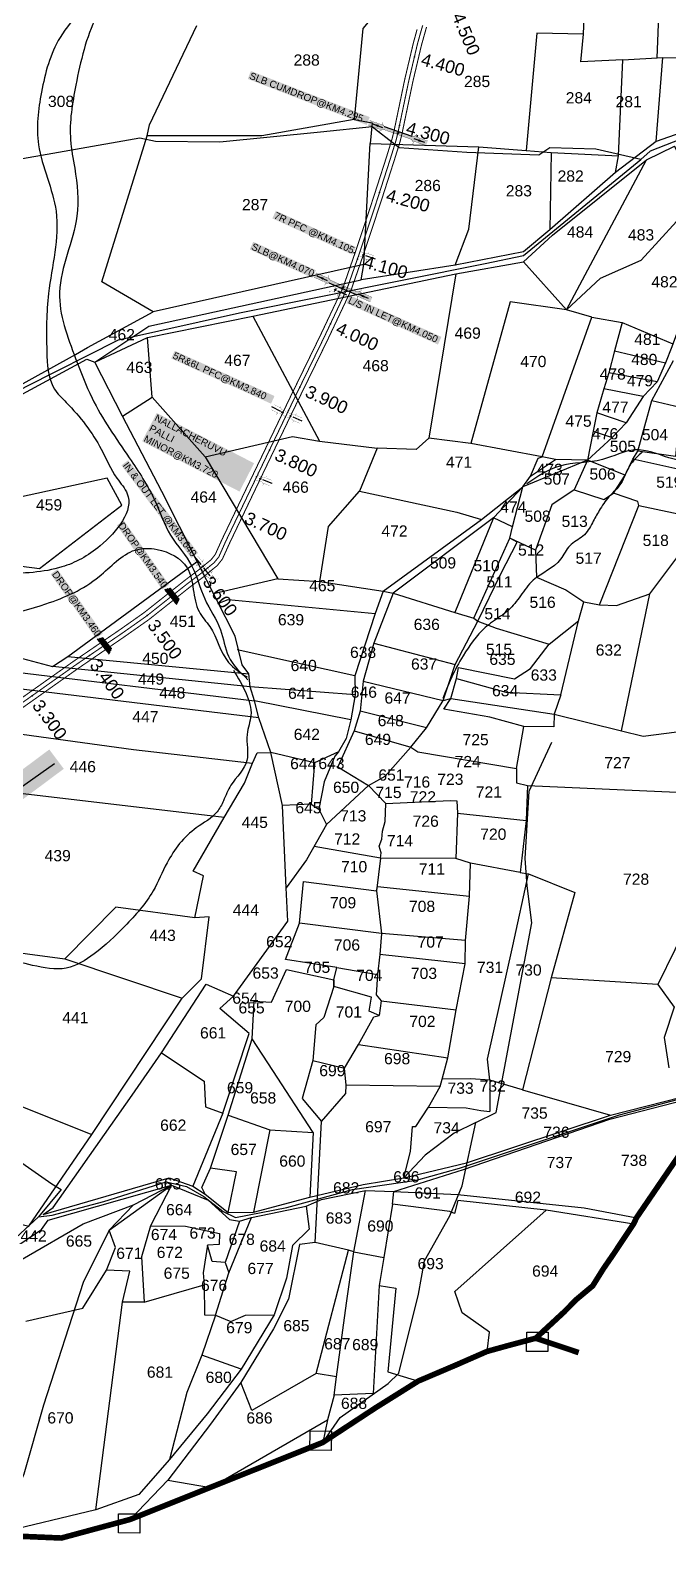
# Model space of a CAD drawing. Header units: inches. Extents: x 201585 to 225365, y 1598878 to 1613111.
# Drawn here: x 207237 to 208146, y 1599995 to 1602165 of the extents above; entities that cross this region are included whole.
import ezdxf
from ezdxf.enums import TextEntityAlignment as Align

# ---------------------------------------------------------------- set-up
doc = ezdxf.new("R2010")
doc.units = ezdxf.units.IN
doc.header["$LTSCALE"] = 15
doc.header["$MEASUREMENT"] = 0
for name, pattern in [('ACAD_ISO02W100', [15, 12, -3]), ('DASHED2', [0.375, 0.25, -0.125]), ('HIDDEN2', [0.1875, 0.125, -0.0625])]:
    doc.linetypes.add(name, pattern=pattern)
for name, color, linetype in [('BOUNDRY STONES', 240, 'Continuous'), ('CANAL1', 7, 'Continuous'), ('CSMark', 72, 'Continuous'), ('PLOTS', 7, 'Continuous'), ('PLOTS NO', 7, 'Continuous'), ('RE REMARKS', 7, 'Continuous'), ('ROADS', 1, 'Continuous'), ('STREAMS', 4, 'Continuous'), ('STRUCTURE', 5, 'Continuous'), ('text2', 7, 'Continuous'), ('VILLAGE BOUNDRY', 5, 'Continuous')]:
    doc.layers.add(name, color=color, linetype=linetype)
doc.styles.get("Standard").update_dxf_attribs({"font": 'arial.ttf'})
doc.dimstyles.get("Standard").update_dxf_attribs({"dimtxt": 0.18, "dimasz": 0.18, "dimexe": 0.18, "dimexo": 0.0625, "dimgap": 0.09, "dimtad": 0, "dimtih": 1, "dimtoh": 1, "dimdec": 4, "dimzin": 0, "dimdsep": 46, "dimtxsty": 'Standard', "dimcen": 0.09, "dimadec": 0, "dimazin": 0, "dimtfac": 1, "dimtdec": 4, "dimtofl": 0, "dimtmove": 0, "dimatfit": 3, "dimfxl": 1, "dimtolj": 1, "dimtzin": 0, "dimarcsym": 0})

# ---------------------------------------------------------------- blocks, each defined once
blk = doc.blocks.new('DROP')
h = blk.add_hatch()
h.set_pattern_fill('ANSI31', color=1, scale=10, angle=45)
h.set_pattern_definition([(90, (-324.4107, -25.7687), (-1.25, 0), [])])
h.paths.add_polyline_path([(-9.9, -4.3), (-13.8, 4.1), (13.8, 4.1), (10.2, -4.3)])
at = {"layer": 'STRUCTURE', "color": 5, "const_width": 0.49}
blk.add_lwpolyline([(-9.9, -4.3), (-13.8, 4.1), (13.8, 4.1), (10.2, -4.3), (-9.9, -4.3)], dxfattribs=at)
at = {"layer": 'STRUCTURE', "color": 5}
blk.add_circle((0, 0), 1.33, dxfattribs=at)
blk = doc.blocks.new('1INLET')
at = {"layer": 'STRUCTURE', "color": 190}
for points, const_width in [([(9.4, 10.1), (9.4, 7.3), (5.2, 4.5), (0, 4.5), (0, 4.5), (0, 4.5), (-5.2, 4.5), (-9.4, 7.3), (-9.4, 10.1)], 0.35), ([(0, -4.5), (0, 4.5)], 1.75), ([(7.3, 5.9), (22.7, 5.9)], 0.35), ([(-9.4, -10.1), (-9.4, -7.3), (-5.2, -4.5), (0, -4.5), (5.2, -4.5), (9.4, -7.3), (9.4, -10.1)], 0.35), ([(7.3, -5.9), (22.7, -5.9)], 0.35)]:
    blk.add_lwpolyline(points, dxfattribs=dict(at, const_width=const_width))
at = {"layer": 'STRUCTURE', "color": 0}
blk.add_circle((0, 0), 1.31, dxfattribs=at)
blk.add_leader([(26, 0.1), (5.6, 0)], dimstyle='Standard', override={"dimasz": 8, "dimgap": 0.09, "dimtad": 0}, dxfattribs=at)
blk = doc.blocks.new('1SLB')
at = {"layer": 'STRUCTURE'}
h = blk.add_hatch(dxfattribs=at)
h.set_pattern_fill('DOTS', color=6, scale=14, angle=320.3722, style=0)
h.set_pattern_definition([(320.372247934, (-538945.0768, -1194857.3203), (0.89503691186, 0.39489261377), [0, -0.875])])
h.paths.add_polyline_path([(-43.8, 3.5), (-43.8, -3.5), (-23.1, -3.5), (-21, -2.1), (21, -2.1), (23.1, -3.5), (43.8, -3.5), (43.8, 3.5), (23.1, 3.5), (21, 2.1), (-21, 2.1), (-23.1, 3.5)])
at = {"layer": 'STRUCTURE', "color": 6, "linetype": 'ACAD_ISO02W100', "ltscale": 0.5, "const_width": 0.35}
for points in [[(-43.8, 3.5), (-23.1, 3.5)], [(23.1, 3.5), (43.8, 3.5)], [(-43.8, -3.5), (-23.1, -3.5)], [(23.1, -3.5), (43.8, -3.5)]]:
    blk.add_lwpolyline(points, dxfattribs=at)
at = {"layer": 'STRUCTURE', "color": 6, "const_width": 0.44}
for points in [[(-25.2, 7.7), (-25.2, 4.9), (-21, 2.1), (21, 2.1), (25.2, 4.9), (25.2, 7.7)], [(-25.2, -7.7), (-25.2, -4.9), (-21, -2.1), (21, -2.1), (25.2, -4.9), (25.2, -7.7)]]:
    blk.add_lwpolyline(points, dxfattribs=at)
at = {"layer": 'STRUCTURE', "color": 6}
blk.add_lwpolyline([(-21, -2.1), (21, -2.1)], dxfattribs=at)
blk.add_lwpolyline([(-21, -2.1), (21, -2.1)], dxfattribs=at)
at = {"layer": 'STRUCTURE', "color": 0}
blk.add_circle((0, 0), 0.871, dxfattribs=at)
for points in [[(-40.8, 0), (-24.8, 0)], [(39.6, -0.2), (23.5, -0.2)]]:
    blk.add_leader(points, dimstyle='Standard', override={"dimasz": 10, "dimgap": 0.09, "dimtad": 0}, dxfattribs=at)

msp = doc.modelspace()

# ---------------------------------------------------------------- linework, layer by layer
at = {"layer": 'BOUNDRY STONES'}
for points in [[(207943.8, 1600310.2), (207974.2, 1600309.9), (207974, 1600282.4), (207943.6, 1600282.6)], [(207635.2, 1600169.2), (207665.6, 1600169), (207665.4, 1600141.5), (207635, 1600141.7)], [(207362.3, 1600051.4), (207392.8, 1600051.2), (207392.5, 1600023.6), (207362.1, 1600023.9)]]:
    msp.add_lwpolyline(points, close=True, dxfattribs=at)
at = {"layer": 'CANAL1', "color": 1, "linetype": 'HIDDEN2', "ltscale": 4, "const_width": 1.5}
msp.add_lwpolyline([(207204.3, 1601192.2), (207300.8, 1601260.5), (207368.2, 1601306.5), (207401.9, 1601330.2), (207439.4, 1601359.9), (207460.7, 1601376.8), (207480.1, 1601391.4), (207487.4, 1601397.5), (207498.5, 1601406.5), (207505.1, 1601414.7), (207515, 1601436.9), (207561.1, 1601533.1), (207612.5, 1601640.1), (207655, 1601727.3), (207687.7, 1601796.5), (207705.2, 1601846.7), (207730.1, 1601921.6), (207749.6, 1601982.3), (207757.5, 1602007.8), (207760.2, 1602018.5), (207775.9, 1602093.7), (207788.1, 1602145.5), (207793.4, 1602164.6), (207795.6, 1602172.3)], dxfattribs=at)
at = {"layer": 'CANAL1', "color": 200, "const_width": 1.5}
for points in [[(207200.9, 1601197.1), (207297.4, 1601265.4), (207364.8, 1601311.4), (207398.3, 1601335), (207435.7, 1601364.6), (207457, 1601381.5), (207476.3, 1601396.1), (207483.6, 1601402.1), (207494.2, 1601410.7), (207499.9, 1601417.9), (207509.6, 1601439.4), (207555.7, 1601535.7), (207607.1, 1601642.7), (207649.6, 1601729.9), (207682.2, 1601798.8), (207699.5, 1601848.6), (207724.4, 1601923.5), (207743.9, 1601984.1), (207751.7, 1602009.4), (207754.4, 1602019.9), (207770, 1602095), (207782.3, 1602147), (207787.6, 1602166.3)], [(207207.7, 1601187.2), (207304.3, 1601255.5), (207371.6, 1601301.6), (207405.5, 1601325.4), (207443.1, 1601355.2), (207464.4, 1601372.1), (207483.8, 1601386.6), (207491.2, 1601392.9), (207502.8, 1601402.2), (207510.2, 1601411.6), (207520.5, 1601434.3), (207566.5, 1601530.5), (207617.9, 1601637.5), (207660.5, 1601724.7), (207693.3, 1601794.2), (207710.9, 1601844.7), (207735.8, 1601919.8), (207755.3, 1601980.5), (207763.3, 1602006.2), (207766, 1602017.2), (207781.7, 1602092.4), (207793.9, 1602144.1), (207799.2, 1602163), (207801.1, 1602169.8)]]:
    msp.add_lwpolyline(points, dxfattribs=at)
at = {"layer": 'PLOTS'}
for points in [[(207765.2, 1603094.1), (207757.3, 1603083), (207760, 1602908.4), (207753.5, 1602681.6), (207750.6, 1602429.1), (207750.4, 1602409.3), (207750.3, 1602391.3), (207739.2, 1602241.7), (207735, 1602197), (207710.2, 1602167.8), (207698.2, 1602038), (207566.6, 1602014.5), (207402.9, 1602014.9)], [(207698.2, 1602038), (207723.5, 1602033), (207720.9, 1602004), (207875.4, 1601998.9), (207943.2, 1601993.9), (207978.8, 1601990.8), (208074.5, 1601986.2), (208080.6, 1602123.1), (208021.1, 1602120.2), (208024.7, 1602159.5), (208026.5, 1602208.5)], [(208131.9, 1602197.5), (208129.1, 1602125.9)], [(206838.2, 1602183.5), (206840.8, 1602086.8), (206842.4, 1602003.1), (206831.2, 1601983.3), (206796, 1601905), (206764.4, 1601802.1), (206736.4, 1601796.6), (206732.4, 1601759.7), (206777.8, 1601704.9), (206774, 1601624.6), (206782, 1601471.4), (206940.5, 1601548.1), (207032.1, 1601577.9), (207133.4, 1601610.3), (207301.1, 1601702.9), (207318, 1601713.2), (207411.7, 1601764), (207338.7, 1601806.8), (207402.9, 1602014.9), (207406.2, 1602030.3), (207473.9, 1602171.7)], [(208080.6, 1602123.1), (208137.7, 1602126.5), (208215.5, 1602126), (208181, 1602190.7)], [(208024.7, 1602159.5), (207958, 1602161), (207943.2, 1601993.9)], [(208215.5, 1602126), (208256.7, 1602110.8), (208252.8, 1602050.4), (208128.2, 1602006.7), (208070.3, 1601962.5), (208074.5, 1601986.2)], [(208128.2, 1602006.7), (208137.7, 1602126.5)], [(208299.6, 1602050.2), (208279.1, 1602015.4), (208212.4, 1601919.1), (208196.3, 1601849.4), (208175.1, 1601781.4), (208150.3, 1601713.9), (208141.5, 1601691.2), (208129.7, 1601664.1), (208109.9, 1601643.1), (208085.4, 1601605.7), (208065.3, 1601584.8), (208030.3, 1601552.5), (207984.7, 1601553.5), (207966, 1601557.5), (207864.3, 1601576.5), (207804.2, 1601583.9), (207786.3, 1601567.7), (207730.5, 1601569.5)], [(205778.4, 1601058.1), (205896.7, 1601126.3), (205991.3, 1601177.7), (206048.7, 1601217.2), (206168.6, 1601217), (206548.7, 1601328.4), (206667, 1601394.6), (206967.5, 1601546), (207139.3, 1601600.3), (207317, 1601696.6), (207328.4, 1601692.3), (207403.6, 1601727.4), (207553.8, 1601757.7), (207842.9, 1601818), (207939.1, 1601835.2), (207980.6, 1601873.2), (208114.4, 1601980.4), (208154.1, 1602000.1)], [(208070.3, 1601962.5), (207976.9, 1601880.9), (207939.3, 1601849.6), (207841.7, 1601830.2), (207707.9, 1601809.5), (207711.9, 1601831.5), (207720.5, 1601995.5), (207720.9, 1602004)], [(207841.7, 1601830.2), (207861.4, 1601881.7), (207875.4, 1601998.9)], [(208000.5, 1601766.8), (208048.7, 1601811.7), (208106.9, 1601837.4), (208157.3, 1601892.6), (208181.6, 1601948), (208154.1, 1602000.1)], [(207978.8, 1601990.8), (207976.9, 1601880.9)], [(208000.5, 1601766.8), (208114.4, 1601980.4)], [(207711.9, 1601831.5), (207411.7, 1601764)], [(207553.8, 1601757.7), (207648.6, 1601579.7), (207730.5, 1601569.5), (207705.6, 1601508.6), (207844, 1601478.6), (207879.5, 1601468), (207938.3, 1601514.5), (207949.4, 1601529.7), (207960, 1601555.3), (207966, 1601557.5), (208036.5, 1601756.1), (208000.5, 1601766.8), (207939.1, 1601835.2)], [(207328.4, 1601692.3), (207405.4, 1601743.4), (207707.9, 1601809.5)], [(207842.9, 1601818), (207804.2, 1601583.9)], [(208000.5, 1601766.8), (207920.4, 1601778.3), (207864.3, 1601576.5)], [(207778.5, 1601143.7), (207788.7, 1601136.9), (207929.3, 1601113.4), (207939.6, 1601173), (207891.2, 1601186.3), (207825.9, 1601197.8), (207835.7, 1601212.9), (207843.7, 1601241.5), (207846.6, 1601257.3), (207926.4, 1601240.8), (207949.4, 1601255.6), (207975.7, 1601290.4), (208017.6, 1601323.8), (208025.2, 1601350.5), (208047.6, 1601346.5), (208071.7, 1601345.3), (208119.3, 1601362.3), (208161.9, 1601418.9), (208177.7, 1601472.2), (208180.4, 1601534.8), (208177.9, 1601552.4), (208179.3, 1601626.7), (208193.8, 1601681.1), (208187.7, 1601743.8)], [(208079.7, 1601748.7), (208068.8, 1601708.2), (208061, 1601677.2), (208053.8, 1601654.1), (208043.5, 1601620.1), (208038.3, 1601594), (208030.3, 1601552.5)], [(208036.5, 1601756.1), (208079.7, 1601748.7), (208152, 1601718.3)], [(207367.8, 1601615.1), (207410.2, 1601642.2), (207403.6, 1601727.4)], [(208103.7, 1601488), (208102.2, 1601493.7), (208067.6, 1601505.4), (208083.9, 1601531.3), (208094.9, 1601554), (208102.3, 1601565.3), (208122, 1601637.6), (208153, 1601694.6)], [(208068.8, 1601708.2), (208141.5, 1601691.2)], [(207109.7, 1600677.3), (207324.2, 1600591.8), (207452.7, 1600786.1), (207480.6, 1600813.7), (207491.5, 1600902), (207471.2, 1600900.6), (207483.4, 1600960.2), (207468.5, 1600966.7), (207512.9, 1601043.5), (207541.5, 1601092.3), (207553, 1601121), (207560, 1601135.3), (207579.2, 1601136.2), (207562, 1601185.4), (207555.8, 1601209.4), (207550, 1601229.7), (207548, 1601247.9), (207538.4, 1601261.1), (207528.3, 1601301.9), (207474.4, 1601408.2), (207424.2, 1601507.8), (207367.8, 1601615.1), (207328.4, 1601692.3)], [(208129.7, 1601664.1), (208061, 1601677.2)], [(208109.9, 1601643.1), (208053.8, 1601654.1)], [(207410.2, 1601642.2), (207485.5, 1601557.3), (207609.9, 1601586.4), (207648.6, 1601579.7)], [(208122, 1601637.6), (208162.3, 1601628.2), (208179.3, 1601626.7)], [(208085.4, 1601605.7), (208043.5, 1601620.1)], [(208162.3, 1601628.2), (208155.6, 1601557.8), (208102.3, 1601565.3)], [(206745.9, 1601282.6), (206981.7, 1601350.9), (207135.3, 1601413), (207249.8, 1601398.4), (207367, 1601488.4), (207345.9, 1601527), (207123.2, 1601478.3), (207139.3, 1601600.3)], [(208038.3, 1601594), (208065.3, 1601584.8)], [(207485.5, 1601557.3), (207589.4, 1601383.3), (207649.2, 1601379.5), (207739.1, 1601365.8), (207879.5, 1601468)], [(208030.3, 1601552.5), (207938.3, 1601514.5)], [(207949.4, 1601529.7), (207984.7, 1601553.5)], [(208030.3, 1601552.5), (208011.2, 1601510.3), (208053.6, 1601496.5), (208067.6, 1601505.4)], [(208083.9, 1601531.3), (208030.3, 1601552.5)], [(208180.4, 1601534.8), (208094.9, 1601554)], [(207649.2, 1601379.5), (207661.2, 1601458.1), (207705.6, 1601508.6)], [(207739.1, 1601365.8), (207753.3, 1601362.9), (207726.1, 1601291.9), (207710.8, 1601237.6), (207706.3, 1601194.9), (207698.1, 1601166.9), (207674.9, 1601115.6), (207718.6, 1601088.9), (207742.1, 1601102.2), (207778.5, 1601143.7), (207801.2, 1601171.3), (207824.7, 1601210.2), (207841.9, 1601261.6), (207874.1, 1601323.2), (207907, 1601390.7), (207930.1, 1601435.8), (207919.8, 1601441.6), (207923.4, 1601457.6), (207938.3, 1601514.5), (207896.3, 1601470.6), (207753.3, 1601362.9), (207841.3, 1601335.7), (207868.4, 1601327.4), (207874.1, 1601323.2)], [(208011.2, 1601510.3), (207979.4, 1601488.7), (207956.1, 1601424.2), (207919.8, 1601441.6)], [(208047.6, 1601346.5), (208103.7, 1601488), (208177.7, 1601472.2)], [(207896.3, 1601470.6), (207841.3, 1601335.7)], [(207923.4, 1601457.6), (207896.3, 1601470.6)], [(207868.4, 1601327.4), (207919.8, 1601441.6)], [(207956.1, 1601424.2), (207957.9, 1601385.7), (207999.7, 1601367.8), (208025.2, 1601350.5)], [(207103.1, 1601178.9), (207176.2, 1601232), (207193.2, 1601253.3), (207211.1, 1601273.6), (207268, 1601258.6), (207290, 1601272.6), (207474.4, 1601408.2)], [(207589.4, 1601383.3), (207497.6, 1601362)], [(207503.6, 1601348.3), (207518.3, 1601353.8), (207727.9, 1601334)], [(207739.1, 1601365.8), (207727.9, 1601334), (207699, 1601245.4), (207699.5, 1601218), (207693.1, 1601182.5), (207686.7, 1601156.1), (207675.7, 1601137), (207670.2, 1601130.8), (207655, 1601094.3), (207647.5, 1601055.2), (207658.6, 1601033.6), (207630.2, 1600983.1), (207601.2, 1600943.1)], [(208078.6, 1601167.1), (208119.3, 1601362.3)], [(207754.6, 1600510.7), (207853.8, 1600541.9), (208062.3, 1600613.4), (208198.7, 1600648.5), (208217.7, 1600658), (208278.9, 1600748.1), (208313.4, 1600781.8), (208387.1, 1600852.8), (208397.3, 1600919), (208547.4, 1600926.8), (208580.5, 1600936.1), (208569, 1601028.8), (208534.5, 1601129.3), (208474.8, 1601242.4), (208412, 1601333.5)], [(207843.7, 1601241.5), (207914.2, 1601222.1), (207992.2, 1601218.2), (208017.6, 1601323.8)], [(207874.1, 1601323.2), (207900.4, 1601313.2), (207975.7, 1601290.4)], [(207699, 1601245.4), (207531.5, 1601282.4)], [(207726.1, 1601291.9), (207841.9, 1601261.6)], [(207290, 1601272.6), (207548, 1601247.9)], [(207193.2, 1601253.3), (207555.8, 1601209.4)], [(207550, 1601229.7), (207268, 1601258.6)], [(207562, 1601185.4), (207176.2, 1601232)], [(207699.5, 1601218), (207550, 1601229.7)], [(207710.8, 1601237.6), (207824.7, 1601210.2), (207835.7, 1601212.9), (207982.9, 1601190.5), (208078.6, 1601167.1), (208109.6, 1601159.2), (208157.8, 1601165.5), (208196.6, 1601158.2), (208226.9, 1601154.1), (208250.3, 1601150.9)], [(207992.2, 1601218.2), (207982.9, 1601190.5)], [(206753.8, 1601188.7), (206980.1, 1601202.5), (207103.1, 1601178.9), (207383.8, 1601140.2), (207553, 1601121)], [(207693.1, 1601182.5), (207555.8, 1601209.4)], [(207801.2, 1601171.3), (207706.3, 1601194.9)], [(207982.9, 1601190.5), (207982.5, 1601172.4), (207939.6, 1601173)], [(207698.1, 1601166.9), (207778.5, 1601143.7)], [(207254.9, 1600477.6), (207269.3, 1600487.8), (207381.8, 1600647.6), (207423.5, 1600708.2), (207487, 1600805.8), (207526, 1600788.9), (207603.6, 1600895.9), (207601.2, 1600943.1), (207595.8, 1601060.7), (207579.2, 1601136.2)], [(207675.7, 1601137), (207641.6, 1601121.5), (207579.2, 1601136.2)], [(207641.6, 1601121.5), (207636.6, 1601062.3), (207647.5, 1601055.2)], [(207929.3, 1601113.4), (207929, 1601092.6), (207944.7, 1601089.2), (207942.8, 1601039.1), (207934.3, 1600964.9), (207946.1, 1600963.3), (208012.5, 1600936.3), (207978.4, 1600815.1), (207937.7, 1600655.4), (207891.4, 1600669.1), (207864.4, 1600671.1), (207823.3, 1600670.3)], [(207512.9, 1601043.5), (207088.9, 1601093.3), (206946.2, 1601104.9)], [(207658.6, 1601033.6), (207718.6, 1601088.9)], [(207742.9, 1601063.5), (207718.6, 1601088.9)], [(207944.7, 1601089.2), (208210.6, 1601076.9)], [(207697.3, 1600424.5), (207689.7, 1600427), (207642.5, 1600438), (207651.4, 1600610.3), (207686.2, 1600650.2), (207686.6, 1600662.2), (207684.3, 1600686), (207704.1, 1600719.8), (207726.2, 1600759.3), (207733.8, 1600761.1), (207719.2, 1600767.5), (207722.6, 1600787.2), (207669.1, 1600802.8), (207668.9, 1600812.3), (207673.1, 1600829.7), (207600.1, 1600841.1), (207620.1, 1600893), (207626, 1600952.4), (207730, 1600939.1), (207731.3, 1600945), (207862.4, 1600931.4), (207863.6, 1600978.1), (207843, 1600985), (207735.7, 1600985.2), (207736.4, 1600992.9), (207733.4, 1601002.5), (207737.3, 1601012.4), (207738.5, 1601023.9), (207741.9, 1601037.8), (207742.9, 1601063.5), (207834.7, 1601067.8), (207844, 1601067.2), (207845, 1601049.4), (207843, 1600985)], [(207636.6, 1601062.3), (207595.8, 1601060.7)], [(207845, 1601049.4), (207942.8, 1601039.1)], [(207735.7, 1600985.2), (207640.9, 1601002.2)], [(207735.7, 1600985.2), (207730, 1600939.1)], [(207934.3, 1600964.9), (207863.6, 1600978.1)], [(207891.4, 1600669.1), (207887.7, 1600699), (207924, 1600860.6), (207946.1, 1600963.3)], [(207730, 1600939.1), (207736.7, 1600878.3), (207734.3, 1600848.1), (207731.3, 1600819.5), (207729.5, 1600790.9), (207736.6, 1600782.1), (207733.8, 1600761.1)], [(206829.6, 1600925.8), (207014.4, 1600883.8), (207132.9, 1600862.3), (207285.6, 1600841.9), (207452.7, 1600786.1)], [(207471.2, 1600900.6), (207358.4, 1600915.8), (207285.6, 1600841.9)], [(207768.6, 1600529.7), (207778.2, 1600567.3), (207781.1, 1600603.1), (207785.8, 1600603.1), (207803.7, 1600630.6), (207820.3, 1600660), (207823.3, 1600670.3), (207831.3, 1600701.1), (207843.5, 1600769.4), (207855.9, 1600835.1), (207856.7, 1600868), (207862.4, 1600931.4)], [(207856.7, 1600868), (207736.7, 1600878.3), (207620.1, 1600893)], [(208179.2, 1600904.2), (208130.6, 1600805.4), (208153.7, 1600772.9), (208139.5, 1600729.7), (208146.4, 1600686.8)], [(207855.9, 1600835.1), (207734.3, 1600848.1)], [(207485.9, 1600506.5), (207481.1, 1600516.3), (207493.1, 1600543.6), (207518.7, 1600619.2), (207552.7, 1600728.1), (207555.3, 1600781.8), (207580.3, 1600780.2), (207601.8, 1600826.8), (207668.9, 1600812.3), (207669.1, 1600802.8), (207654.6, 1600758.2), (207643.3, 1600747.8), (207638.9, 1600697.1), (207684.3, 1600686)], [(207673.1, 1600829.7), (207731.3, 1600819.5)], [(208130.6, 1600805.4), (207978.4, 1600815.1)], [(207423.5, 1600708.2), (207484.3, 1600667.9), (207486.4, 1600631.1), (207511.1, 1600622.3), (207548.2, 1600735.4), (207506.5, 1600771.4), (207526, 1600788.9)], [(207736.6, 1600782.1), (207843.5, 1600769.4)], [(207518.7, 1600619.2), (207578, 1600598.3), (207639.7, 1600594.4), (207582.1, 1600682.9), (207552.7, 1600728.1)], [(207704.1, 1600719.8), (207831.3, 1600701.1)], [(207638.9, 1600697.1), (207623.9, 1600643), (207651.4, 1600610.3)], [(207820.3, 1600660), (207686.6, 1600662.2)], [(207891.4, 1600669.1), (207891.4, 1600624.5)], [(207937.7, 1600655.4), (208063.1, 1600619.4)], [(207254.9, 1600477.6), (207434.5, 1600529.9), (207467.9, 1600518.2), (207485.9, 1600506.5), (207518.6, 1600480.5), (207554.7, 1600480.8), (207634.9, 1600502.6), (207710.6, 1600520.5), (207768.6, 1600529.7), (207857.8, 1600551.3), (208063.1, 1600619.4), (208189.9, 1600651.3)], [(207511.1, 1600622.3), (207467.9, 1600518.2)], [(207803.7, 1600630.6), (207857.6, 1600629.8), (207878.4, 1600625.7), (207891.4, 1600624.5)], [(206650.1, 1600548.2), (206743.8, 1600587.9), (206831.5, 1600569.2), (207073.7, 1600500.2), (207234.4, 1600461), (207324.2, 1600591.8)], [(207578, 1600598.3), (207554.7, 1600480.8)], [(207639.7, 1600594.4), (207634.9, 1600502.6)], [(207518.6, 1600480.5), (207530.3, 1600538.3), (207493.1, 1600543.6)], [(206754.6, 1600002.7), (206754.6, 1600036.4), (206862.1, 1600123.7), (206894.7, 1600151.8), (206950.7, 1600220), (207010.3, 1600281.2), (207173, 1600402.9), (207252.6, 1600456.1), (207261.8, 1600469.8), (207437.7, 1600519.3), (207489.8, 1600498.2), (207520.6, 1600470.8), (207534.4, 1600468.1), (207551.9, 1600473.5), (207629.6, 1600489.4), (207651.6, 1600499.3), (207714, 1600512.1), (207754.6, 1600510.7), (207845.7, 1600506.2), (208025.7, 1600487), (208100.9, 1600472.9)], [(207230.3, 1600325.9), (207311.5, 1600344.2), (207345, 1600398.3), (207358.1, 1600430.5), (207348.9, 1600455.3), (207437.7, 1600519.3), (207407.6, 1600461.6), (207457.8, 1600461.2), (207506.2, 1600450.7), (207505.7, 1600434.8), (207488.9, 1600433.9), (207482.9, 1600394.4), (207484.5, 1600377.3), (207484.8, 1600334.8), (207500.6, 1600334.4), (207481.1, 1600277.1), (207459.7, 1600224), (207434.8, 1600128.5), (207391.3, 1600078.8), (207329.8, 1600056.7), (207191.4, 1600023.5)], [(207697.3, 1600424.5), (207714, 1600512.1)], [(208096.5, 1600464), (207971.3, 1600483.9), (207845.7, 1600497.8), (207840.9, 1600478.9), (207834.4, 1600481.9), (207752.5, 1600492.6), (207754.6, 1600510.7)], [(207629.6, 1600489.4), (207633.7, 1600456.6), (207610.3, 1600433.5), (207601.5, 1600387), (207583.9, 1600334.7), (207537, 1600257.5), (207481.1, 1600277.1)], [(207752.5, 1600492.6), (207740, 1600416.5), (207733.4, 1600376.4), (207724.9, 1600222.7), (207669.4, 1600220.4), (207660.1, 1600184.9), (207653.1, 1600152.8)], [(207887.3, 1600282.6), (207890.7, 1600309.8), (207851.6, 1600337.4), (207841.5, 1600368.1), (207971.3, 1600483.9)], [(207407.6, 1600461.6), (207394.8, 1600417.3), (207398.7, 1600352.8), (207368.1, 1600352.8)], [(207534.4, 1600468.1), (207514, 1600409.4), (207495.6, 1600410.6), (207488.9, 1600433.9)], [(207500.6, 1600334.4), (207519.3, 1600394.7), (207551.9, 1600473.5)], [(207642.5, 1600438), (207620.1, 1600434.8), (207604.2, 1600356.9), (207583.1, 1600315), (207536.6, 1600238.2), (207493.5, 1600179), (207432.3, 1600099.2), (207378.9, 1600043.2)], [(207643.8, 1600251), (207689.7, 1600427)], [(207669.4, 1600220.4), (207672.8, 1600246.5), (207687.2, 1600351.4), (207697.3, 1600424.5), (207740, 1600416.5)], [(207329.8, 1600056.7), (207368.1, 1600352.8), (207378.2, 1600396.8), (207345, 1600398.3)], [(207514, 1600409.4), (207519.3, 1600394.7)], [(207398.7, 1600352.8), (207484.5, 1600377.3)], [(207733.4, 1600376.4), (207757.2, 1600372.6), (207746.1, 1600253.6), (207789.4, 1600240.4)], [(207500.6, 1600334.4), (207522.1, 1600325.1), (207543.1, 1600334.1), (207583.9, 1600334.7)], [(207537, 1600257.5), (207488.4, 1600193.8), (207434.8, 1600128.5)], [(207672.8, 1600246.5), (207643.8, 1600251), (207552.1, 1600198.2), (207536.6, 1600238.2)], [(207432.3, 1600099.2), (207493.2, 1600088.9), (207660.1, 1600184.9)]]:
    msp.add_lwpolyline(points, dxfattribs=at)
at = {"layer": 'ROADS'}
for points in [[(208237.3, 1602039), (208119.7, 1601992.9), (208106.3, 1601981.2), (208042.3, 1601995.8), (207976.7, 1601997.8), (207960.9, 1601987.3), (207858.5, 1601990.8), (207762.1, 1601997.7), (207732.5, 1602020.6), (207723.6, 1602027.7), (207650.2, 1602019.8), (207506.6, 1602005.8), (207415, 1602006.5), (207392.8, 1602011.4), (207192.6, 1601976.1)], [(206228.3, 1601678.3), (206260, 1601624.8), (206388.2, 1601548.8), (206469, 1601487), (206622.7, 1601388.4), (206645.5, 1601392.4), (206900.3, 1601523), (206969.9, 1601553.6), (207125.1, 1601599.7), (207230.9, 1601657.4), (207362.1, 1601723.8), (207534.8, 1601762.6), (207884.5, 1601832.9), (207939, 1601844.3), (208106.3, 1601981.2)], [(207653.1, 1600152.8), (207677.8, 1600188.3), (207746.5, 1600237.1), (207761.4, 1600251.7), (207789.4, 1600364.4), (207798, 1600411.6), (207834.4, 1600476), (207851.8, 1600518.3), (207871.5, 1600609), (207900.4, 1600623.2), (207951.3, 1600893.2), (207944.5, 1600945.9), (207941.5, 1600984.9), (207947.1, 1601081), (207979.6, 1601150.9)], [(207163.6, 1600593.6), (207267.4, 1600521.4), (207280.7, 1600513.1), (207248.3, 1600474.4), (207267.8, 1600476.6), (207341.4, 1600496), (207430.1, 1600524.2), (207459.1, 1600517.4), (207483.8, 1600503.4), (207511.2, 1600482.2), (207528.9, 1600473.2), (207602.2, 1600487.6), (207695.6, 1600513.5), (207786.6, 1600526.6), (207848.2, 1600543.9), (208075.9, 1600619.9), (208190.8, 1600650.2)], [(207871.5, 1600609), (207840.6, 1600593.8), (207798.9, 1600562.1), (207768.6, 1600529.7), (207786.6, 1600526.6)], [(207102.2, 1600361.9), (207161.5, 1600384.2), (207225, 1600414.2), (207312, 1600464.2), (207383.8, 1600491.7), (207437.7, 1600519.3), (207430.1, 1600524.2)], [(207383.8, 1600491.7), (207348.9, 1600455.3), (207311.9, 1600380.6), (207255.6, 1600205.8), (207227.4, 1600107.9), (207202, 1600048.1), (207173.4, 1600034.1), (207140.1, 1599995.8), (207125.6, 1599966.9)], [(206697.4, 1599998.1), (206777.9, 1600067.3), (206873, 1600141.7), (206954.4, 1600230.8), (207002.3, 1600282.4), (207066.8, 1600331.5), (207196.8, 1600427.1), (207248.3, 1600474.4)]]:
    msp.add_lwpolyline(points, dxfattribs=at)
at = {"layer": 'STREAMS'}
for points in [[(209062.2, 1604022.3), (209053.3, 1603971.2), (209042, 1603933.9), (209028, 1603907.9), (209017.4, 1603829.9), (208982.8, 1603787.1), (208963.8, 1603714.4), (208917.8, 1603673.4), (208850.6, 1603619.5), (208770.1, 1603553.4), (208701.2, 1603505.6), (208653.3, 1603455), (208602.4, 1603359.9), (208573.7, 1603293.4), (208537.8, 1603197), (208515.5, 1603147.1), (208488.6, 1603078.8), (208454.1, 1603051), (208378.3, 1603021.7), (208313.1, 1603002), (208233, 1602992.1), (208148.5, 1602967.2), (208079.1, 1602937.4), (207983.1, 1602919.7), (207854.5, 1602882), (207797.1, 1602845.6), (207791.1, 1602749.9), (207818.4, 1602635.9), (207834.7, 1602582.2), (207810.5, 1602523.5), (207770.6, 1602474.6), (207736.3, 1602469.6), (207690.9, 1602509.5), (207593.1, 1602510), (207528.9, 1602508.7), (207470.7, 1602487.2), (207411.5, 1602326.9), (207374, 1602251.7), (207331.3, 1602185.2), (207301.5, 1602087.1), (207293.9, 1602009), (207299.8, 1601968.5), (207302.8, 1601900.3), (207278.2, 1601791.6), (207301.2, 1601697.4), (207324.5, 1601641), (207377.6, 1601555.8), (207414, 1601495), (207436.5, 1601445.6), (207466.9, 1601401.4), (207485.1, 1601354.8), (207507.6, 1601310.7), (207518.8, 1601273.3), (207546.7, 1601239.7)], [(207756.1, 1602562.3), (207679, 1602551.6), (207600.3, 1602556.9), (207548.6, 1602561.7), (207520.8, 1602563.7), (207454.3, 1602556.6), (207423.2, 1602551.8), (207384.8, 1602536.6), (207332.3, 1602463.7), (207315.7, 1602410.7), (207322.2, 1602346.5), (207332.3, 1602306), (207332.9, 1602237), (207279.1, 1602154.8), (207252.5, 1602077), (207248.4, 1602002), (207273.2, 1601907.3), (207262.5, 1601790.1), (207260.1, 1601708.1), (207270.7, 1601654.3), (207287.9, 1601634.6), (207337.7, 1601568), (207360, 1601526.8), (207374.8, 1601504.8), (207336.1, 1601430.6), (207281.6, 1601400.4), (207197.1, 1601391.2), (207103.3, 1601387), (207037.8, 1601360.9), (206923, 1601315.6), (206837.1, 1601272.3), (206783.8, 1601247.3), (206729.3, 1601226.4), (206614.6, 1601223.6), (206498.3, 1601210.7), (206377.4, 1601192), (206303.2, 1601161.9), (206235.4, 1601145.7), (206173.5, 1601135.8), (206121.6, 1601151.2), (206052.6, 1601164.4), (205944.9, 1601141.5), (205893.8, 1601109), (205825.3, 1601065.6), (205783.3, 1601019.7), (205755.1, 1600955.3), (205735.9, 1600869.6), (205711.4, 1600768.1), (205679.7, 1600692.7), (205656.8, 1600654.8), (205590.1, 1600620), (205506.5, 1600588.5), (205390.5, 1600539.7), (205286.8, 1600496.1), (205203.7, 1600437.8), (205145.1, 1600407.6), (205100.5, 1600397.6)], [(208109.4, 1601564.8), (208090.3, 1601544.2), (208078, 1601519.4), (208060.9, 1601500.2), (208047.1, 1601480.7), (208037.5, 1601463.4), (208023.8, 1601444.2), (208005.2, 1601430.7), (207992.1, 1601411.3), (207952.9, 1601381.4), (207934.9, 1601359.2), (207917.8, 1601338.9), (207895, 1601322.1), (207884.7, 1601313.9), (207853.3, 1601273.9), (207836.4, 1601242.3), (207824.5, 1601212.9)], [(208362.8, 1601499.2), (208310.2, 1601515.7), (208256, 1601522.2), (208237.9, 1601520.8), (208215.8, 1601537.9), (208176.4, 1601549.5), (208146.3, 1601556.1), (208098, 1601567.1), (208051.6, 1601553.5), (207990.9, 1601544.2), (207944, 1601519)], [(205969.5, 1600290.7), (205998.5, 1600321.1), (206056.3, 1600340), (206093.5, 1600353.9), (206112.4, 1600365.5), (206149.7, 1600388.7), (206179.8, 1600399.1), (206265.8, 1600455.7), (206344.6, 1600522.7), (206419.2, 1600579.8), (206436.7, 1600640.2), (206469.4, 1600678.8), (206592, 1600762.9), (206639.3, 1600872), (206640.3, 1600926.1), (206696.4, 1600949.2), (206782, 1601037.6), (206874.8, 1601094), (206914.7, 1601156), (206944.5, 1601209.3), (207022, 1601257.5), (207127.9, 1601308.2), (207258.9, 1601347.8), (207334.5, 1601386.6), (207386, 1601424.4), (207417.2, 1601425.4), (207459.9, 1601399.2), (207477.1, 1601336.7), (207492.3, 1601315.4), (207519.1, 1601264.3), (207545.4, 1601243.6)], [(207526.1, 1601253.1), (207544.1, 1601220), (207550.9, 1601188.8), (207545.4, 1601161.8), (207545.1, 1601124.6), (207522.4, 1601089.5), (207511.7, 1601067.2), (207502.7, 1601051.4), (207473.1, 1601028.7), (207431.4, 1600978.8), (207411.7, 1600939), (207371.3, 1600888.7), (207327.5, 1600849), (207287.9, 1600828.8), (207239.7, 1600832.7), (207156.5, 1600846.6), (207094, 1600833), (207036.7, 1600794), (206970.3, 1600732.8), (206904.7, 1600700.9), (206849.2, 1600671.9), (206787, 1600625.4), (206753.8, 1600585.6), (206714, 1600553.4), (206692.1, 1600524.8), (206645.9, 1600498.1), (206614.5, 1600462.4), (206626.2, 1600451.2), (206612.5, 1600439.5), (206575.4, 1600427.4), (206536.1, 1600366), (206487.3, 1600315.5), (206451.1, 1600278.2), (206407.3, 1600240.3), (206359.3, 1600208.3), (206345.2, 1600204.9), (206316.8, 1600191.6)]]:
    msp.add_spline(points, degree=3, dxfattribs=at)
msp.add_open_spline([(205405.1, 1602020.8), (205406.8, 1602022), (205417.1, 1602030.9), (205424.7, 1602053.5), (205451.8, 1602071.8), (205453.1, 1602111.3), (205494.7, 1602144.9), (205496.4, 1602204.4), (205544.4, 1602240.7), (205605.1, 1602245.6), (205676.8, 1602244), (205746.5, 1602255.4), (205804.7, 1602283.4), (205857, 1602303.1), (205902.6, 1602347.2), (205972.1, 1602353.6), (206039.5, 1602378.4), (206096.7, 1602382.3), (206140.7, 1602397.3), (206160.1, 1602443.7), (206166.4, 1602496.6), (206182.6, 1602549.2), (206192.2, 1602607.8), (206263.8, 1602619.5), (206330.7, 1602618.2), (206401.1, 1602609.3), (206475.7, 1602631.7), (206536, 1602624.6), (206608.1, 1602620.6), (206660.4, 1602672.9), (206666.7, 1602769.6), (206782.8, 1602786.9), (206841.6, 1602865.8), (206885.6, 1602964.3), (206975.7, 1602987.4), (207075.3, 1603043), (207195.3, 1603000.5), (207323.7, 1602989.3), (207407.3, 1602960.2), (207479.2, 1602930.2), (207456.4, 1602841.3), (207420.6, 1602770.1), (207414.6, 1602687.9), (207360, 1602626.8), (207250.6, 1602649.1), (207137.8, 1602652.9), (206990.5, 1602686.4), (206928.4, 1602590.6), (206842.4, 1602563.2), (206837.1, 1602497), (206822.6, 1602452.7), (206818.7, 1602416.3), (206812.7, 1602363.4), (206718.9, 1602334.9), (206639.4, 1602293.1), (206561.3, 1602254.8), (206510.4, 1602208.9), (206498.9, 1602119.8), (206471, 1602041.9), (206444.1, 1601963), (206451.4, 1601915.5), (206425.3, 1601878.2), (206378.6, 1601862.6), (206315.9, 1601869.8), (206259.7, 1601831.2), (206226.2, 1601780.1), (206179.4, 1601746.2), (206147.1, 1601688.7), (206078.7, 1601668), (206013.9, 1601630.2), (205958.8, 1601602.1), (205932.4, 1601564.7), (205925.7, 1601543), (205916, 1601510.6), (205882.8, 1601534.5), (205877.9, 1601515.7), (205875.9, 1601507.6)], degree=3, knots=[67.924069, 67.924069, 67.924069, 67.924069, 84.280917, 174.74873, 234.982302, 316.599832, 445.262259, 609.079715, 724.29822, 863.746027, 1062.014172, 1270.541591, 1387.781869, 1550.430334, 1690.684647, 1848.982297, 2059.479678, 2232.851487, 2283.467637, 2399.958627, 2575.421756, 2694.503273, 2825.174294, 2975.155576, 3167.026533, 3356.917512, 3497.578636, 3747.723747, 3811.385313, 4036.653137, 4211.330922, 4477.044423, 4764.327968, 4938.075265, 5264.356787, 5407.07892, 5787.473687, 6138.850524, 6386.87131, 6479.301235, 6674.148024, 6926.376782, 7134.828337, 7271.031554, 7486.65042, 7892.613012, 8202.217036, 8483.355739, 8670.99873, 8806.078015, 8940.06261, 9030.170699, 9083.671593, 9329.770698, 9634.394988, 9811.008315, 9986.195507, 10120.709067, 10470.871634, 10619.288974, 10745.66474, 10811.781252, 10946.369871, 11093.587643, 11280.000407, 11420.002193, 11556.21006, 11710.887697, 11896.504353, 12067.80119, 12286.624883, 12352.741394, 12401.305001, 12471.280516, 12538.7661, 12590.016864, 12590.016864, 12590.016864, 12590.016864], dxfattribs=at)
at = {"layer": 'text2', "color": 3, "linetype": 'Continuous'}
for p in [(207783.8, 1602127.3), (207762.5, 1602029.6), (207760.2, 1602018.5), (207734, 1601933.8), (207702.5, 1601838.9), (207664.2, 1601746.6), (207620.6, 1601656.7), (207577.2, 1601566.6), (207534, 1601476.4), (207482, 1601393), (207403.3, 1601331.3), (207321.1, 1601274.3), (207239.2, 1601216.9)]:
    msp.add_point(p, dxfattribs=at)
at = {"layer": 'text2', "color": 2, "linetype": 'Continuous'}
for p in [(207698, 1601848, 46), (207676, 1601793, 44), (207682, 1601799, 45), (207595, 1601621, 43), (207559, 1601529, 42), (207482, 1601401, 41), (207435, 1601365, 40), (207340, 1601294, 39)]:
    msp.add_point(p, dxfattribs=at)
at = {"layer": 'VILLAGE BOUNDRY', "linetype": 'DASHED2', "ltscale": 8, "const_width": 8}
msp.add_lwpolyline([(208172.9, 1600579.7), (208138.3, 1600528.9), (208100.2, 1600473.1), (208096.5, 1600465.1), (208067.3, 1600421.1), (208053.2, 1600400.7), (208037.8, 1600376), (208014.9, 1600356.9), (207996.8, 1600338.6), (207956.6, 1600301.4), (208017.8, 1600280.9), (207956.6, 1600301.4), (207918, 1600291.1), (207887.3, 1600282.6), (207843.9, 1600263.6), (207789.4, 1600240.4), (207729.3, 1600202.8), (207653.1, 1600152.8), (207493.2, 1600088.9), (207378.9, 1600043.2), (207280.9, 1600016.7), (207167.2, 1600021.5), (207037.3, 1599947.9)], dxfattribs=at)

# ---------------------------------------------------------------- block references
at = {"layer": 'text2', "color": 3, "linetype": 'Continuous'}
for name, p, rotation in [('1SLB', (207760.3, 1602018.7), 160.4931969511027), ('1SLB', (207682.2, 1601798.8), 336.4587387978956), ('DROP', (207439.4, 1601359.9), 128.587945392181), ('DROP', (207343.2, 1601289.4), 128.587945392181)]:
    msp.add_blockref(name, p, dxfattribs=dict(at, rotation=rotation))
for p, xscale, yscale, zscale, rotation in [((207710.9, 1601844.7), 0.7, 0.7, 0.7, 342.0473149559308), ((207671, 1601795.1), 0.7, 0.7, 0.7, 334.9707064706902), ((207596.4, 1601620.5), 0.7, 0.7, 0.7, 152.0483178454746), ((207607.3, 1601615.3), 0.7, 0.7, 0.7, 336.9820258645485), ((207564.3, 1601525.9), 0.7000000000000001, 0.7000000000000001, 0.7000000000000001, 338.386986984733), ((207482, 1601401, 41), 0.7, 0.7, 0.7, 129.3015529838171), ((207494.8, 1601384.9), 0.7, 0.7, 0.7, 128.7176769396175)]:
    msp.add_blockref('1INLET', p, dxfattribs=dict(at, xscale=xscale, yscale=yscale, zscale=zscale, rotation=rotation))

# ---------------------------------------------------------------- texts
at = {"layer": 'CSMark', "color": 1}
for s, rotation, p in [('4.500', 293.15, (207845.1, 1602188.9)), ('4.400', 344.7055, (207794.2, 1602124.3)), ('4.300', 344.7055, (207772.9, 1602026.6)), ('4.200', 344.7055, (207744.4, 1601930.8)), ('4.100', 344.7055, (207712.9, 1601835.9)), ('4.000', 335.2781, (207673.9, 1601742)), ('3.900', 335.2781, (207630.3, 1601652)), ('3.800', 335.2781, (207586.9, 1601561.9)), ('3.700', 335.2781, (207543.7, 1601471.7)), ('3.600', 306.5525, (207488.3, 1601384.2)), ('3.500', 306.5525, (207409.6, 1601322.5)), ('3.400', 306.5525, (207327.4, 1601265.5)), ('3.300', 306.5525, (207245.5, 1601208.1))]:
    msp.add_text(s, height=18, rotation=rotation, dxfattribs=at).set_placement(p, align=Align.MIDDLE_LEFT)
at = {"layer": 'PLOTS NO'}
for s, p in [('288', (207630.3, 1602122.7)), ('285', (207873.1, 1602092.2)), ('308', (207280.4, 1602063.8)), ('284', (208018, 1602068.9)), ('281', (208089, 1602063.4)), ('282', (208006.4, 1601957.4)), ('286', (207802.8, 1601943.9)), ('283', (207932.6, 1601936.4)), ('287', (207556.8, 1601916.7)), ('484', (208019.8, 1601877.7)), ('483', (208106.7, 1601873.6)), ('482', (208140, 1601806.7)), ('462', (207367, 1601731.4)), ('469', (207859.7, 1601733.6)), ('481', (208115.6, 1601724.8)), ('467', (207531.6, 1601694.8)), ('468', (207728.6, 1601687.2)), ('470', (207953.2, 1601693.2)), ('480', (208111.2, 1601696.1)), ('463', (207392, 1601684.8)), ('478', (208066.3, 1601675.4)), ('479', (208105.1, 1601665.8)), ('477', (208070.2, 1601628.1)), ('475', (208017.6, 1601608.2)), ('476', (208055.5, 1601590.2)), ('504', (208126.5, 1601588.8)), ('505', (208080.8, 1601572.2)), ('471', (207847.4, 1601549.7)), ('473', (207976.5, 1601539.4)), ('466', (207614.7, 1601514.1)), ('507', (207986.7, 1601525.7)), ('506', (208051.8, 1601532.8)), ('519', (208146.9, 1601521.2)), ('464', (207483.5, 1601500.1)), ('459', (207263.3, 1601488.9)), ('474', (207924.7, 1601485.7)), ('508', (207959.3, 1601472.7)), ('472', (207755.4, 1601451.6)), ('513', (208012.1, 1601465.4)), ('518', (208127.6, 1601438.3)), ('509', (207824.5, 1601406.2)), ('512', (207950.1, 1601424.5)), ('517', (208032, 1601412.9)), ('510', (207886.6, 1601402.2)), ('465', (207652.5, 1601373.7)), ('511', (207905, 1601379.2)), ('516', (207966.4, 1601350.1)), ('451', (207453.9, 1601322.9)), ('639', (207608, 1601325.2)), ('636', (207801.4, 1601318.6)), ('514', (207902.1, 1601333.7)), ('638', (207710.7, 1601278.8)), ('515', (207904.3, 1601283)), ('632', (208060.7, 1601282)), ('450', (207414.7, 1601270.1)), ('640', (207626.1, 1601260)), ('637', (207797.6, 1601262.1)), ('635', (207909.2, 1601268.8)), ('449', (207408.6, 1601240.6)), ('633', (207968.1, 1601246.4)), ('448', (207438.8, 1601221)), ('641', (207622.4, 1601220.4)), ('646', (207711.8, 1601222)), ('647', (207759.8, 1601213.7)), ('634', (207913, 1601224.1)), ('447', (207400.6, 1601187)), ('648', (207750.1, 1601181.5)), ('642', (207630.5, 1601161.9)), ('649', (207731.9, 1601154.7)), ('725', (207871, 1601154.3)), ('724', (207859.7, 1601123.1)), ('446', (207311.4, 1601115.9)), ('644', (207625.4, 1601120.2)), ('643', (207665.6, 1601120.4)), ('651', (207751.1, 1601103.9)), ('727', (208072.9, 1601121.4)), ('650', (207686.5, 1601086.4)), ('715', (207746.9, 1601079.1)), ('716', (207787.6, 1601094)), ('723', (207835, 1601097.9)), ('721', (207889.9, 1601079.7)), ('645', (207632.9, 1601057.3)), ('722', (207795.9, 1601072.8)), ('445', (207556.4, 1601036.5)), ('713', (207696.7, 1601045.7)), ('726', (207799.9, 1601038.1)), ('720', (207896.2, 1601019.6)), ('712', (207688, 1601012.8)), ('714', (207763.3, 1601010.5)), ('439', (207275.6, 1600989)), ('710', (207697.9, 1600973.3)), ('711', (207808.7, 1600970)), ('728', (208099.6, 1600955.5)), ('444', (207543.7, 1600911.7)), ('709', (207682.2, 1600921.9)), ('708', (207794.7, 1600916.8)), ('443', (207425.2, 1600875.5)), ('652', (207591.2, 1600866.5)), ('706', (207687.7, 1600861.8)), ('707', (207807, 1600866)), ('653', (207571.8, 1600821.7)), ('705', (207645.2, 1600830)), ('704', (207719.5, 1600818.5)), ('703', (207797.4, 1600821.3)), ('731', (207891.5, 1600829.9)), ('730', (207946.4, 1600826.1)), ('654', (207543, 1600786)), ('441', (207300.8, 1600758.3)), ('655', (207551.8, 1600772.2)), ('700', (207617.7, 1600774.4)), ('701', (207690.4, 1600766.3)), ('661', (207497, 1600736.5)), ('702', (207795.2, 1600752.8)), ('698', (207759.2, 1600699.8)), ('729', (208074.1, 1600702.7)), ('699', (207666.9, 1600682.7)), ('659', (207535.4, 1600658.4)), ('733', (207849.6, 1600657.7)), ('732', (207895.3, 1600660.7)), ('658', (207568.3, 1600643.8)), ('662', (207440.2, 1600605)), ('697', (207732.3, 1600602.8)), ('734', (207829.7, 1600601.2)), ('735', (207955, 1600622.2)), ('736', (207986.1, 1600594.9)), ('657', (207540.6, 1600570.4)), ('660', (207609.9, 1600553.8)), ('737', (207990.9, 1600551.8)), ('738', (208096.7, 1600554.9)), ('663', (207432.8, 1600521.4)), ('682', (207686.6, 1600515.7)), ('696', (207772.3, 1600531.4)), ('691', (207802.6, 1600508.4)), ('692', (207945.5, 1600502.3)), ('664', (207448.6, 1600484.6)), ('683', (207676.1, 1600472.7)), ('674', (207427, 1600449.2)), ('673', (207482, 1600451.3)), ('690', (207735.3, 1600461.3)), ('442', (207241.3, 1600447.1)), ('665', (207305.9, 1600439.9)), ('678', (207537.8, 1600442.4)), ('684', (207581.9, 1600432.8)), ('671', (207377.7, 1600422.5)), ('672', (207435.3, 1600423.7)), ('693', (207806.9, 1600407.7)), ('675', (207445.2, 1600394.1)), ('677', (207564.6, 1600400.8)), ('694', (207970.1, 1600397.1)), ('676', (207498.4, 1600376.8)), ('685', (207615.7, 1600319.3)), ('679', (207534.3, 1600316.5)), ('687', (207673.9, 1600293.5)), ('689', (207713.7, 1600292.3)), ('681', (207421.3, 1600253.1)), ('680', (207505, 1600245.7)), ('688', (207697.8, 1600208.7)), ('670', (207279.5, 1600187.9)), ('686', (207563.1, 1600187.8))]:
    msp.add_text(s, height=16, dxfattribs=at).set_placement(p, align=Align.MIDDLE_CENTER)
at = {"layer": 'STRUCTURE', "color": 5, "attachment_point": 1, "bg_fill": 1, "box_fill_scale": 1.1, "bg_fill_color": 7, "bg_fill_true_color": 16777215, "bg_fill_transparency": 0}
for s, insert, char_height, width, rotation in [('SLB CUMDROP@KM4.295', (207551.4, 1602105.7), 10, 179.612, 338.8283), ('7R PFC @KM4.105', (207586.9, 1601906.6), 10, 123.197, 335.6088), ('SLB@KM4.070', (207554.7, 1601862.4), 10, 96.041, 335.6088), ('L/S IN LET@KM4.050', (207692.6, 1601785.9), 10, 140.939, 335.6088), ('5R&6L PFC@KM3.840', (207442.8, 1601707.1), 10, 154.125, 335.6088), ('NALLACHERUVU PALLI  MINOR@KM3.720', (207417.1, 1601618.4), 10, 154.125, 332.6996), ('IN & OUT LET @KM3.640', (207375.8, 1601551), 10, 163.449, 307.0369), ('DROP@KM3.540', (207369.5, 1601465.2), 10, 109.916, 305.2109), ('DROP@KM3.460', (207275.1, 1601395.7), 10, 109.998, 305.2109), ('{\\C1;ATCHAVALLI \\PDISTRIBUTORY }', (207048.5, 1600978.4), 12, 268.089, 36.7033)]:
    msp.add_mtext(s, dxfattribs=dict(at, insert=insert, char_height=char_height, width=width, rotation=rotation))

# ---------------------------------------------------------------- leaders
at = {"layer": 'RE REMARKS', "color": 1}
msp.add_leader([(207271, 1601119.8), (207187.3, 1601060.6)], dimstyle='Standard', override={"dimasz": 50}, dxfattribs=at)

doc.saveas('drawing.dxf')
